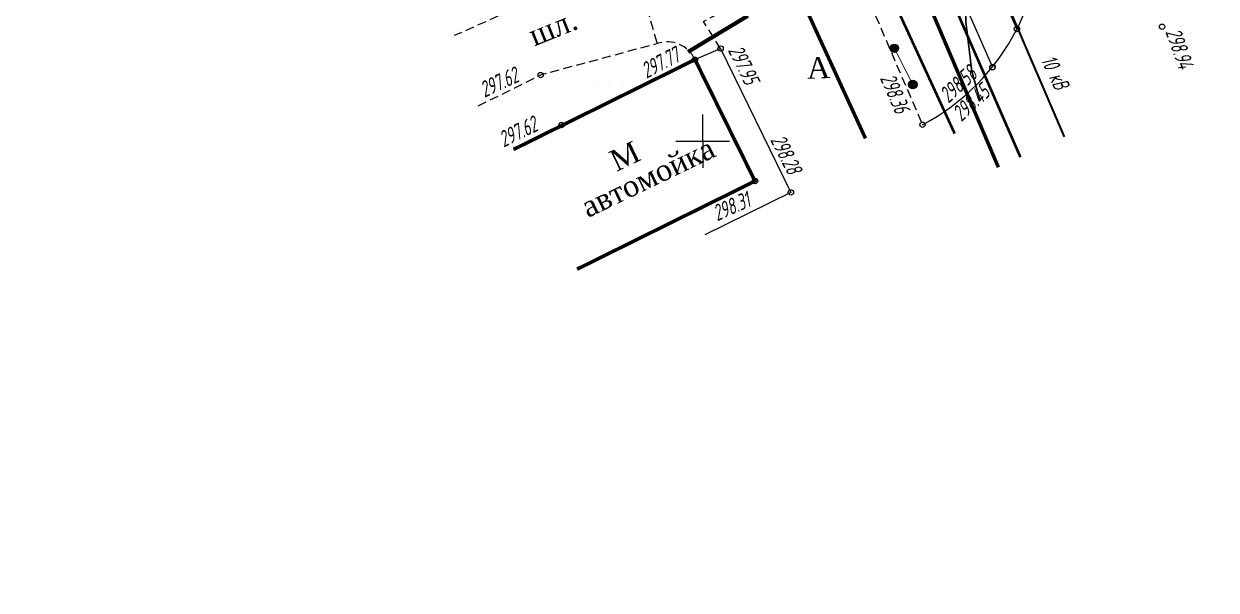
# Model space of a CAD drawing. Header units: metres. Extents: x -857 to 4713, y -766 to 4803.
# Drawn here: x 1852.6 to 1919.6, y 1957.4 to 1989.2 of the extents above; entities that cross this region are included whole.
import ezdxf

# ---------------------------------------------------------------- set-up
doc = ezdxf.new("R2010")
doc.units = ezdxf.units.M
doc.linetypes.add('COMMUN', pattern=[6, 5, -1])
doc.linetypes.add('DASHED', pattern=[0.75, 0.5, -0.25])
doc.layers.add('71315000', color=7, linetype='Continuous')
doc.layers.add('R_Поверхность1_CNT-MIN', color=7, linetype='Continuous')
for name, color, linetype, lineweight, transparency in [('Commun', 7, 'Continuous', 18, 0.65), ('GEO_POINTS', 7, 'Continuous', 18, 0.65), ('Grid', 7, 'Continuous', 18, 0.65), ('Sit', 7, 'Continuous', 18, 0.65), ('Text', 7, 'Continuous', 18, 0.65), ('Text_com', 7, 'Continuous', 18, 0.65)]:
    doc.layers.add(name, color=color, linetype=linetype, lineweight=lineweight, transparency=transparency)
doc.styles.get("Standard").update_dxf_attribs({"font": 'GOST_0.TTF', "oblique": 15})
doc.styles.add('style1', font='times.ttf', dxfattribs={"height": 1})
doc.linetypes.add('KABELww_500', pattern='A,0.0001,-0.4,[131,ltypeshp.shx,S=0.4,R=90,X=0.4,Y=-0.4],0.2,[131,ltypeshp.shx,S=0.2,R=90,X=0.4,Y=-0.2],3.6,[131,ltypeshp.shx,S=0.2,R=-90,X=-0.4,Y=0.2],0.2,[131,ltypeshp.shx,S=0.4,R=-90,X=-0.4,Y=0.4],-0.8,4,-0.4', length=9.6001)
doc.linetypes.add('ПОДЗ_ЛИНИИ_СВЯЗИ', pattern='A,4.8,-0.2,[133,ltypeshp.shx,S=0.2,R=0,X=-0.2,Y=0],-0.2,4.8,-2', length=12)

# ---------------------------------------------------------------- blocks, each defined once
blk = doc.blocks.new('GRID')
at = {"layer": 'Grid', "color": 104}
blk.add_line((-1.5, 0), (1.5, 0), dxfattribs=at)
for points in [[(0, 0), (0, 1.5)], [(0, 0), (0, -1.5)]]:
    blk.add_lwpolyline(points, dxfattribs=at)

msp = doc.modelspace()

# ---------------------------------------------------------------- hatches: boundary and pattern name
at = {"layer": 'Sit'}
h = msp.add_hatch(color=256, dxfattribs=at)
h.dxf.hatch_style = 1
edge = h.paths.add_edge_path()
edge.add_arc((1901.553, 1987.856), 0.237, 0, 360)
h = msp.add_hatch(color=256, dxfattribs=at)
h.dxf.hatch_style = 1
edge = h.paths.add_edge_path()
edge.add_arc((1902.59, 1985.818), 0.237, 0, 360)

# ---------------------------------------------------------------- linework, layer by layer
at = {"linetype": 'DASHED', "lineweight": 70, "ltscale": 20, "elevation": 300.747}
msp.add_lwpolyline([(2015.012, 2171.826), (1970.385, 2036.163), (1889.966, 1987.654)], dxfattribs=at)
at = {"color": 192, "linetype": 'ПОДЗ_ЛИНИИ_СВЯЗИ', "lineweight": 60, "ltscale": 0.4, "const_width": 0.15, "elevation": 295.619, "flags": 128}
msp.add_lwpolyline([(1860.519, 2092.03), (1908.639, 1981.741)], dxfattribs=at)
at = {"color": 192, "linetype": 'ПОДЗ_ЛИНИИ_СВЯЗИ', "lineweight": 60, "ltscale": 0.4, "const_width": 0.15, "flags": 128}
msp.add_lwpolyline([(1895.167, 2004.295), (1904.944, 1983.063)], dxfattribs=at)
msp.add_circle((1927.819, 2018.595), 2784.802)
at = {"layer": '71315000'}
for p, q in [((1884.775, 1985.929), (1884.775, 1985.929)), ((1885.525, 1985.929), (1885.525, 1985.929)), ((1886.275, 1985.929), (1886.275, 1985.929))]:
    msp.add_line(p, q, dxfattribs=at)
at = {"layer": 'Commun', "color": 1, "linetype": 'KABELww_500', "lineweight": 30, "elevation": 289.986, "flags": 128}
msp.add_lwpolyline([(1865.856, 2088.093), (1911.102, 1982.875)], dxfattribs=at)
at = {"layer": 'Commun', "color": 106, "linetype": 'COMMUN', "ltscale": 0.7, "const_width": 0.2, "elevation": 295.736, "flags": 128}
msp.add_lwpolyline([(1864.046, 2082.877), (1907.4, 1981.17)], dxfattribs=at)
at = {"layer": 'Commun', "color": 32, "linetype": 'COMMUN', "const_width": 0.2, "elevation": 297.85, "flags": 128}
msp.add_lwpolyline([(1886.24, 2012.607), (1899.929, 1982.793)], dxfattribs=at)
at = {"layer": 'GEO_POINTS', "color": 1}
for points, elevation in [([(1908.447, 1988.933), (1908.447, 1988.933)], 298.563), ([(1916.602, 1989.068), (1916.602, 1989.068)], 298.937), ([(1891.787, 1987.842), (1891.787, 1987.842)], 297.954), ([(1890.343, 1987.219), (1890.343, 1987.219)], 297.767), ([(1907.066, 1986.79), (1907.066, 1986.79)], 298.445), ([(1907.078, 1986.799), (1907.078, 1986.799)], 298.577), ([(1881.663, 1986.351), (1881.663, 1986.351)], 297.618), ([(1882.847, 1983.542), (1882.847, 1983.542)], 297.624), ([(1903.135, 1983.562), (1903.135, 1983.562)], 298.361), ([(1893.719, 1980.396), (1893.719, 1980.396)], 298.31), ([(1895.737, 1979.761), (1895.737, 1979.761)], 298.279)]:
    msp.add_lwpolyline(points, dxfattribs=dict(at, elevation=elevation))
for centre in [(1908.447, 1988.933, 298.563), (1916.602, 1989.068, 298.937), (1891.787, 1987.842, 297.954), (1890.343, 1987.219, 297.767), (1907.066, 1986.79, 298.445), (1907.078, 1986.799, 298.577), (1881.663, 1986.351, 297.618), (1882.847, 1983.542, 297.624), (1903.135, 1983.562, 298.361), (1893.719, 1980.396, 298.31), (1895.737, 1979.761, 298.279)]:
    msp.add_circle(centre, 0.15, dxfattribs=at)
at = {"layer": 'R_Поверхность1_CNT-MIN', "color": 32, "elevation": 298.5}
msp.add_lwpolyline([(1905.563, 1990.235), (1905.576, 1989.348), (1905.908, 1986.543), (1906.381, 1984.889)], dxfattribs=at)
at = {"layer": 'Sit'}
for points, elevation in [([(1897.88, 2007.373), (1903.394, 1995.153), (1907.078, 1986.799)], 298.031), ([(1900.636, 2007.305), (1900.534, 2006.735), (1905.384, 1995.782), (1908.447, 1988.933)], 298.025)]:
    msp.add_lwpolyline(points, dxfattribs=dict(at, elevation=elevation))
at = {"layer": 'Sit', "linetype": 'DASHED', "flags": 128}
msp.add_lwpolyline([(1891.787, 1987.842), (1890.814, 1989.368), (1898.846, 1993.501), (1903.135, 1983.562)], dxfattribs=at)
at = {"layer": 'Sit', "linetype": 'DASHED', "elevation": 297.696, "flags": 128}
for points in [[(1886.812, 1992.992), (1876.806, 1988.564)], [(1886.812, 1992.992), (1888.217, 1988.115)]]:
    msp.add_lwpolyline(points, dxfattribs=at)
at = {"layer": 'Sit'}
for points in [[(1908.447, 1988.933, 0.15898), (1909.181, 1993.208, -1.156948)], [(1903.135, 1983.562, 0.153665), (1908.447, 1988.933)]]:
    msp.add_lwpolyline(points, format="xyb", dxfattribs=at)
at = {"layer": 'Sit', "linetype": 'DASHED', "flags": 128}
msp.add_lwpolyline([(1890.343, 1987.219, 0.387323), (1888.217, 1988.115), (1881.663, 1986.351), (1877.946, 1984.5)], format="xyb", dxfattribs=at)
at = {"layer": 'Sit'}
msp.add_lwpolyline([(1890.343, 1987.219), (1891.787, 1987.842), (1895.737, 1979.761), (1890.899, 1977.368)], dxfattribs=at)
at = {"layer": 'Sit', "const_width": 0.05, "elevation": 298.282}
msp.add_lwpolyline([(1902.59, 1985.818), (1901.553, 1987.856)], dxfattribs=at)
at = {"layer": 'Sit', "const_width": 0.2}
msp.add_lwpolyline([(1883.718, 1975.448), (1893.719, 1980.396), (1890.343, 1987.219), (1880.141, 1982.171)], dxfattribs=at)
at = {"layer": 'Sit'}
for centre in [(1901.553, 1987.856, 298.132), (1902.59, 1985.818, 298.282)]:
    msp.add_circle(centre, 0.237, dxfattribs=at)

# ---------------------------------------------------------------- block references
at = {"layer": 'Grid', "color": 7, "linetype": 'Continuous'}
msp.add_blockref('GRID', (1890.777, 1982.64), dxfattribs=at)

# ---------------------------------------------------------------- texts
at = {"layer": 'GEO_POINTS', "oblique": 13, "width": 0.8}
for s, rotation, p in [('298.94', 289.66411, (1916.778, 1988.783, 298.937)), ('297.77', 27.33167, (1887.612, 1986.135, 297.767)), ('297.95', 296.04965, (1892.18, 1987.749, 297.954)), ('297.62', 24.96209, (1878.503, 1985.066, 297.618)), ('298.58', 42.64253, (1904.595, 1984.728, 298.577)), ('298.36', 293.31147, (1900.729, 1986.185, 298.361)), ('298.45', 42.8321, (1905.321, 1983.692, 298.445)), ('297.62', 26.13029, (1879.589, 1982.274, 297.624)), ('298.28', 296.88407, (1894.555, 1982.712, 298.279)), ('298.31', 23.86527, (1891.59, 1978.13, 298.31))]:
    msp.add_text(s, height=0.9, rotation=rotation, dxfattribs=at).set_placement(p)
at = {"layer": 'Text', "style": 'style1'}
for s, rotation, p in [('шл.', 22.00982, (1881.308, 1987.952, -296.436)), ('А', 2.13396, (1896.658, 1986.137, -594.466)), ('автомойка', 25.71177, (1884.325, 1978.313)), ('М', 25.71177, (1885.935, 1980.908))]:
    msp.add_text(s, height=1.2, rotation=rotation, dxfattribs=at).set_placement(p)
at = {"layer": 'Text_com', "color": 1, "oblique": 13, "width": 0.8}
msp.add_text('10 кВ ', height=0.9, rotation=295.65484, dxfattribs=at).set_placement((1909.759, 1987.196, 271.49))

doc.saveas('drawing.dxf')
